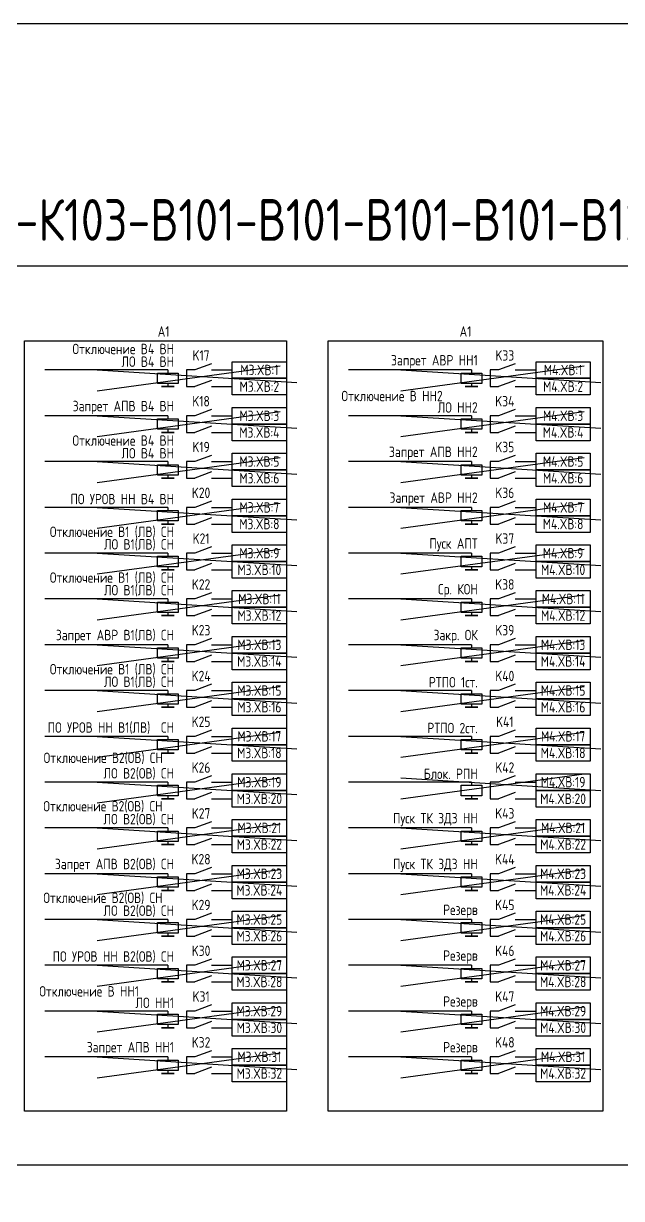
# Model space of a CAD drawing. Header units: millimetres. Extents: x -1117 to 6417, y -90 to 586.
# Drawn here: x -872.1 to -728.5, y 303.8 to 586 of the extents above; entities that cross this region are included whole.
import ezdxf

# ---------------------------------------------------------------- set-up
doc = ezdxf.new("R2010")
doc.units = ezdxf.units.MM
doc.styles.add('Gost_type_A', font='GOST_A.TTF')

msp = doc.modelspace()

# ---------------------------------------------------------------- linework, layer by layer
for p, q in [((-837.43, 502.77), (-866.93, 502.77)), ((-837.43, 502.77), (-837.43, 502.02)), ((-764.49, 502.77), (-793.99, 502.77)), ((-764.49, 502.77), (-764.49, 502.02)), ((-837.43, 499.52), (-837.43, 498.77)), ((-764.49, 499.52), (-764.49, 498.77)), ((-837.43, 491.77), (-866.93, 491.77)), ((-837.43, 491.77), (-837.43, 491.02)), ((-764.49, 491.77), (-793.99, 491.77)), ((-764.49, 491.77), (-764.49, 491.02)), ((-837.43, 488.52), (-837.43, 487.77)), ((-764.49, 488.52), (-764.49, 487.77)), ((-837.43, 480.77), (-866.93, 480.77)), ((-837.43, 480.77), (-837.43, 480.02)), ((-764.49, 480.77), (-793.99, 480.77)), ((-764.49, 480.77), (-764.49, 480.02)), ((-837.43, 477.52), (-837.43, 476.77)), ((-764.49, 477.52), (-764.49, 476.77)), ((-837.43, 469.77), (-866.93, 469.77)), ((-837.43, 469.77), (-837.43, 469.02)), ((-764.49, 469.77), (-793.99, 469.77)), ((-764.49, 469.77), (-764.49, 469.02)), ((-837.43, 466.52), (-837.43, 465.77)), ((-764.49, 466.52), (-764.49, 465.77)), ((-837.43, 458.77), (-866.93, 458.77)), ((-837.43, 458.77), (-837.43, 458.02)), ((-764.49, 458.77), (-793.99, 458.77)), ((-764.49, 458.77), (-764.49, 458.02)), ((-837.43, 455.52), (-837.43, 454.77)), ((-764.49, 455.52), (-764.49, 454.77)), ((-837.43, 447.77), (-866.93, 447.77)), ((-837.43, 447.77), (-837.43, 447.02)), ((-764.49, 447.77), (-793.99, 447.77)), ((-764.49, 447.77), (-764.49, 447.02)), ((-837.43, 444.52), (-837.43, 443.77)), ((-764.49, 444.52), (-764.49, 443.77)), ((-837.43, 436.77), (-866.93, 436.77)), ((-837.43, 436.77), (-837.43, 436.02)), ((-764.49, 436.77), (-793.99, 436.77)), ((-764.49, 436.77), (-764.49, 436.02)), ((-837.43, 433.52), (-837.43, 432.77)), ((-764.49, 433.52), (-764.49, 432.77)), ((-837.43, 425.77), (-866.93, 425.77)), ((-837.43, 425.77), (-837.43, 425.02)), ((-764.49, 425.77), (-793.99, 425.77)), ((-764.49, 425.77), (-764.49, 425.02)), ((-837.43, 422.52), (-837.43, 421.77)), ((-764.49, 422.52), (-764.49, 421.77)), ((-837.43, 414.77), (-866.93, 414.77)), ((-837.43, 414.77), (-837.43, 414.02)), ((-764.49, 414.77), (-793.99, 414.77)), ((-764.49, 414.77), (-764.49, 414.02)), ((-837.43, 411.52), (-837.43, 410.77)), ((-764.49, 411.52), (-764.49, 410.77)), ((-837.43, 403.77), (-866.93, 403.77)), ((-837.43, 403.77), (-837.43, 403.02)), ((-764.49, 403.77), (-793.99, 403.77)), ((-764.49, 403.77), (-764.49, 403.02)), ((-837.43, 400.52), (-837.43, 399.77)), ((-764.49, 400.52), (-764.49, 399.77)), ((-837.43, 392.77), (-866.93, 392.77)), ((-837.43, 392.77), (-837.43, 392.02)), ((-764.49, 392.77), (-793.99, 392.77)), ((-764.49, 392.77), (-764.49, 392.02)), ((-837.43, 389.52), (-837.43, 388.77)), ((-764.49, 389.52), (-764.49, 388.77)), ((-837.43, 381.77), (-866.93, 381.77)), ((-837.43, 381.77), (-837.43, 381.02)), ((-764.49, 381.77), (-793.99, 381.77)), ((-764.49, 381.77), (-764.49, 381.02)), ((-837.43, 378.52), (-837.43, 377.77)), ((-764.49, 378.52), (-764.49, 377.77)), ((-837.43, 370.77), (-866.93, 370.77)), ((-837.43, 370.77), (-837.43, 370.02)), ((-764.49, 370.77), (-793.99, 370.77)), ((-764.49, 370.77), (-764.49, 370.02)), ((-837.43, 367.52), (-837.43, 366.77)), ((-764.49, 367.52), (-764.49, 366.77)), ((-837.43, 359.77), (-866.93, 359.77)), ((-837.43, 359.77), (-837.43, 359.02)), ((-764.49, 359.77), (-793.99, 359.77)), ((-764.49, 359.77), (-764.49, 359.02)), ((-837.43, 356.52), (-837.43, 355.77)), ((-764.49, 356.52), (-764.49, 355.77)), ((-837.43, 348.77), (-866.93, 348.77)), ((-837.43, 348.77), (-837.43, 348.02)), ((-764.49, 348.77), (-793.99, 348.77)), ((-764.49, 348.77), (-764.49, 348.02)), ((-837.43, 345.52), (-837.43, 344.77)), ((-764.49, 345.52), (-764.49, 344.77)), ((-837.43, 337.77), (-866.93, 337.77)), ((-837.43, 337.77), (-837.43, 337.02)), ((-764.49, 337.77), (-793.99, 337.77)), ((-764.49, 337.77), (-764.49, 337.02)), ((-837.43, 334.52), (-837.43, 333.77)), ((-764.49, 334.52), (-764.49, 333.77))]:
    msp.add_line(p, q)
at = {"color": 6}
for p, q in [((-854.4, 497.77), (-810.4, 503.77)), ((-854.4, 502.77), (-806.4, 499.77)), ((-781.46, 497.77), (-737.46, 503.77)), ((-781.46, 502.77), (-733.46, 499.77)), ((-854.4, 486.77), (-810.4, 492.77)), ((-854.4, 491.77), (-806.4, 488.77)), ((-781.46, 486.77), (-737.46, 492.77)), ((-781.46, 491.77), (-733.46, 488.77)), ((-854.4, 475.77), (-810.4, 481.77)), ((-854.4, 480.77), (-806.4, 477.77)), ((-781.46, 475.77), (-737.46, 481.77)), ((-781.46, 480.77), (-733.46, 477.77)), ((-854.4, 464.77), (-810.4, 470.77)), ((-854.4, 469.77), (-806.4, 466.77)), ((-781.46, 464.77), (-737.46, 470.77)), ((-781.46, 469.77), (-733.46, 466.77)), ((-854.4, 453.77), (-810.4, 459.77)), ((-854.4, 458.77), (-806.4, 455.77)), ((-781.46, 453.77), (-737.46, 459.77)), ((-781.46, 458.77), (-733.46, 455.77)), ((-854.4, 442.77), (-810.4, 448.77)), ((-781.46, 442.77), (-737.46, 448.77)), ((-854.4, 447.77), (-806.4, 444.77)), ((-781.46, 447.77), (-733.46, 444.77)), ((-854.4, 431.77), (-810.4, 437.77)), ((-781.46, 431.77), (-737.46, 437.77)), ((-854.4, 436.77), (-806.4, 433.77)), ((-781.46, 436.77), (-733.46, 433.77)), ((-854.4, 420.77), (-810.4, 426.77)), ((-781.46, 420.77), (-737.46, 426.77)), ((-854.4, 425.77), (-806.4, 422.77)), ((-781.46, 425.77), (-733.46, 422.77)), ((-854.4, 409.77), (-810.4, 415.77)), ((-781.46, 409.77), (-737.46, 415.77)), ((-854.4, 414.77), (-806.4, 411.77)), ((-781.46, 414.77), (-733.46, 411.77)), ((-854.4, 398.77), (-810.4, 404.77)), ((-854.4, 403.77), (-806.4, 400.77)), ((-781.46, 399.78), (-737.46, 405.78)), ((-781.46, 404.78), (-733.46, 401.78)), ((-854.4, 387.77), (-810.4, 393.77)), ((-854.4, 392.77), (-806.4, 389.77)), ((-781.46, 387.77), (-737.46, 393.77)), ((-781.46, 392.77), (-733.46, 389.77)), ((-854.4, 376.77), (-810.4, 382.77)), ((-854.4, 381.77), (-806.4, 378.77)), ((-781.46, 376.77), (-737.46, 382.77)), ((-781.46, 381.77), (-733.46, 378.77)), ((-854.4, 365.77), (-810.4, 371.77)), ((-854.4, 370.77), (-806.4, 367.77)), ((-854.4, 354.77), (-810.4, 360.77)), ((-854.4, 359.77), (-806.4, 356.77)), ((-854.4, 343.77), (-810.4, 349.77)), ((-854.4, 348.77), (-806.4, 345.77)), ((-854.4, 332.77), (-810.4, 338.77)), ((-854.4, 337.77), (-806.4, 334.77))]:
    msp.add_line(p, q, dxfattribs=at)
at = {"ltscale": 1.08}
for p, q in [((-830.93, 502.77), (-832.93, 502.77)), ((-832.93, 502.77), (-832.93, 498.77)), ((-826.93, 502.77), (-821.93, 502.77)), ((-757.99, 502.77), (-759.99, 502.77)), ((-759.99, 502.77), (-759.99, 498.77)), ((-753.99, 502.77), (-748.99, 502.77)), ((-832.93, 498.77), (-830.93, 498.77)), ((-826.93, 498.77), (-821.93, 498.77)), ((-759.99, 498.77), (-757.99, 498.77)), ((-753.99, 498.77), (-748.99, 498.77)), ((-830.93, 491.77), (-832.93, 491.77)), ((-832.93, 491.77), (-832.93, 487.77)), ((-826.93, 491.77), (-821.93, 491.77)), ((-757.99, 491.77), (-759.99, 491.77)), ((-759.99, 491.77), (-759.99, 487.77)), ((-753.99, 491.77), (-748.99, 491.77)), ((-832.93, 487.77), (-830.93, 487.77)), ((-826.93, 487.77), (-821.93, 487.77)), ((-759.99, 487.77), (-757.99, 487.77)), ((-753.99, 487.77), (-748.99, 487.77)), ((-830.93, 480.77), (-832.93, 480.77)), ((-832.93, 480.77), (-832.93, 476.77)), ((-826.93, 480.77), (-821.93, 480.77)), ((-757.99, 480.77), (-759.99, 480.77)), ((-759.99, 480.77), (-759.99, 476.77)), ((-753.99, 480.77), (-748.99, 480.77)), ((-832.93, 476.77), (-830.93, 476.77)), ((-826.93, 476.77), (-821.93, 476.77)), ((-759.99, 476.77), (-757.99, 476.77)), ((-753.99, 476.77), (-748.99, 476.77)), ((-830.93, 469.77), (-832.93, 469.77)), ((-832.93, 469.77), (-832.93, 465.77)), ((-826.93, 469.77), (-821.93, 469.77)), ((-757.99, 469.77), (-759.99, 469.77)), ((-759.99, 469.77), (-759.99, 465.77)), ((-753.99, 469.77), (-748.99, 469.77)), ((-832.93, 465.77), (-830.93, 465.77)), ((-826.93, 465.77), (-821.93, 465.77)), ((-759.99, 465.77), (-757.99, 465.77)), ((-753.99, 465.77), (-748.99, 465.77)), ((-830.93, 458.77), (-832.93, 458.77)), ((-832.93, 458.77), (-832.93, 454.77)), ((-826.93, 458.77), (-821.93, 458.77)), ((-757.99, 458.77), (-759.99, 458.77)), ((-759.99, 458.77), (-759.99, 454.77)), ((-753.99, 458.77), (-748.99, 458.77)), ((-832.93, 454.77), (-830.93, 454.77)), ((-826.93, 454.77), (-821.93, 454.77)), ((-759.99, 454.77), (-757.99, 454.77)), ((-753.99, 454.77), (-748.99, 454.77)), ((-830.93, 447.77), (-832.93, 447.77)), ((-832.93, 447.77), (-832.93, 443.77)), ((-826.93, 447.77), (-821.93, 447.77)), ((-757.99, 447.77), (-759.99, 447.77)), ((-759.99, 447.77), (-759.99, 443.77)), ((-753.99, 447.77), (-748.99, 447.77)), ((-832.93, 443.77), (-830.93, 443.77)), ((-826.93, 443.77), (-821.93, 443.77)), ((-759.99, 443.77), (-757.99, 443.77)), ((-753.99, 443.77), (-748.99, 443.77)), ((-830.93, 436.77), (-832.93, 436.77)), ((-832.93, 436.77), (-832.93, 432.77)), ((-826.93, 436.77), (-821.93, 436.77)), ((-757.99, 436.77), (-759.99, 436.77)), ((-759.99, 436.77), (-759.99, 432.77)), ((-753.99, 436.77), (-748.99, 436.77)), ((-832.93, 432.77), (-830.93, 432.77)), ((-826.93, 432.77), (-821.93, 432.77)), ((-759.99, 432.77), (-757.99, 432.77)), ((-753.99, 432.77), (-748.99, 432.77)), ((-830.93, 425.77), (-832.93, 425.77)), ((-832.93, 425.77), (-832.93, 421.77)), ((-826.93, 425.77), (-821.93, 425.77)), ((-757.99, 425.77), (-759.99, 425.77)), ((-759.99, 425.77), (-759.99, 421.77)), ((-753.99, 425.77), (-748.99, 425.77)), ((-832.93, 421.77), (-830.93, 421.77)), ((-826.93, 421.77), (-821.93, 421.77)), ((-759.99, 421.77), (-757.99, 421.77)), ((-753.99, 421.77), (-748.99, 421.77)), ((-830.93, 414.77), (-832.93, 414.77)), ((-832.93, 414.77), (-832.93, 410.77)), ((-826.93, 414.77), (-821.93, 414.77)), ((-757.99, 414.77), (-759.99, 414.77)), ((-759.99, 414.77), (-759.99, 410.77)), ((-753.99, 414.77), (-748.99, 414.77)), ((-832.93, 410.77), (-830.93, 410.77)), ((-826.93, 410.77), (-821.93, 410.77)), ((-759.99, 410.77), (-757.99, 410.77)), ((-753.99, 410.77), (-748.99, 410.77)), ((-830.93, 403.77), (-832.93, 403.77)), ((-832.93, 403.77), (-832.93, 399.77)), ((-826.93, 403.77), (-821.93, 403.77)), ((-757.99, 403.77), (-759.99, 403.77)), ((-759.99, 403.77), (-759.99, 399.77)), ((-753.99, 403.77), (-748.99, 403.77)), ((-832.93, 399.77), (-830.93, 399.77)), ((-826.93, 399.77), (-821.93, 399.77)), ((-759.99, 399.77), (-757.99, 399.77)), ((-753.99, 399.77), (-748.99, 399.77)), ((-830.93, 392.77), (-832.93, 392.77)), ((-832.93, 392.77), (-832.93, 388.77)), ((-826.93, 392.77), (-821.93, 392.77)), ((-757.99, 392.77), (-759.99, 392.77)), ((-759.99, 392.77), (-759.99, 388.77)), ((-753.99, 392.77), (-748.99, 392.77)), ((-832.93, 388.77), (-830.93, 388.77)), ((-826.93, 388.77), (-821.93, 388.77)), ((-759.99, 388.77), (-757.99, 388.77)), ((-753.99, 388.77), (-748.99, 388.77)), ((-830.93, 381.77), (-832.93, 381.77)), ((-832.93, 381.77), (-832.93, 377.77)), ((-826.93, 381.77), (-821.93, 381.77)), ((-757.99, 381.77), (-759.99, 381.77)), ((-759.99, 381.77), (-759.99, 377.77)), ((-753.99, 381.77), (-748.99, 381.77)), ((-832.93, 377.77), (-830.93, 377.77)), ((-826.93, 377.77), (-821.93, 377.77)), ((-759.99, 377.77), (-757.99, 377.77)), ((-753.99, 377.77), (-748.99, 377.77)), ((-830.93, 370.77), (-832.93, 370.77)), ((-832.93, 370.77), (-832.93, 366.77)), ((-826.93, 370.77), (-821.93, 370.77)), ((-757.99, 370.77), (-759.99, 370.77)), ((-759.99, 370.77), (-759.99, 366.77)), ((-753.99, 370.77), (-748.99, 370.77)), ((-832.93, 366.77), (-830.93, 366.77)), ((-826.93, 366.77), (-821.93, 366.77)), ((-759.99, 366.77), (-757.99, 366.77)), ((-753.99, 366.77), (-748.99, 366.77)), ((-830.93, 359.77), (-832.93, 359.77)), ((-832.93, 359.77), (-832.93, 355.77)), ((-826.93, 359.77), (-821.93, 359.77)), ((-757.99, 359.77), (-759.99, 359.77)), ((-759.99, 359.77), (-759.99, 355.77)), ((-753.99, 359.77), (-748.99, 359.77)), ((-832.93, 355.77), (-830.93, 355.77)), ((-826.93, 355.77), (-821.93, 355.77)), ((-759.99, 355.77), (-757.99, 355.77)), ((-753.99, 355.77), (-748.99, 355.77)), ((-830.93, 348.77), (-832.93, 348.77)), ((-832.93, 348.77), (-832.93, 344.77)), ((-826.93, 348.77), (-821.93, 348.77)), ((-757.99, 348.77), (-759.99, 348.77)), ((-759.99, 348.77), (-759.99, 344.77)), ((-753.99, 348.77), (-748.99, 348.77)), ((-832.93, 344.77), (-830.93, 344.77)), ((-826.93, 344.77), (-821.93, 344.77)), ((-759.99, 344.77), (-757.99, 344.77)), ((-753.99, 344.77), (-748.99, 344.77)), ((-830.93, 337.77), (-832.93, 337.77)), ((-832.93, 337.77), (-832.93, 333.77)), ((-826.93, 337.77), (-821.93, 337.77)), ((-757.99, 337.77), (-759.99, 337.77)), ((-759.99, 337.77), (-759.99, 333.77)), ((-753.99, 337.77), (-748.99, 337.77)), ((-832.93, 333.77), (-830.93, 333.77)), ((-826.93, 333.77), (-821.93, 333.77)), ((-759.99, 333.77), (-757.99, 333.77)), ((-753.99, 333.77), (-748.99, 333.77))]:
    msp.add_line(p, q, dxfattribs=at)
at = {"ltscale": 4.32}
for p, q in [((-826.93, 504.27), (-830.93, 502.77)), ((-753.99, 504.27), (-757.99, 502.77)), ((-826.93, 500.27), (-830.93, 498.77)), ((-753.99, 500.27), (-757.99, 498.77)), ((-826.93, 493.27), (-830.93, 491.77)), ((-753.99, 493.27), (-757.99, 491.77)), ((-826.93, 489.27), (-830.93, 487.77)), ((-753.99, 489.27), (-757.99, 487.77)), ((-826.93, 482.27), (-830.93, 480.77)), ((-753.99, 482.27), (-757.99, 480.77)), ((-826.93, 478.27), (-830.93, 476.77)), ((-753.99, 478.27), (-757.99, 476.77)), ((-826.93, 471.27), (-830.93, 469.77)), ((-753.99, 471.27), (-757.99, 469.77)), ((-826.93, 467.27), (-830.93, 465.77)), ((-753.99, 467.27), (-757.99, 465.77)), ((-826.93, 460.27), (-830.93, 458.77)), ((-753.99, 460.27), (-757.99, 458.77)), ((-826.93, 456.27), (-830.93, 454.77)), ((-753.99, 456.27), (-757.99, 454.77)), ((-826.93, 449.27), (-830.93, 447.77)), ((-753.99, 449.27), (-757.99, 447.77)), ((-826.93, 445.27), (-830.93, 443.77)), ((-753.99, 445.27), (-757.99, 443.77)), ((-826.93, 438.27), (-830.93, 436.77)), ((-753.99, 438.27), (-757.99, 436.77)), ((-826.93, 434.27), (-830.93, 432.77)), ((-753.99, 434.27), (-757.99, 432.77)), ((-826.93, 427.27), (-830.93, 425.77)), ((-753.99, 427.27), (-757.99, 425.77)), ((-826.93, 423.27), (-830.93, 421.77)), ((-753.99, 423.27), (-757.99, 421.77)), ((-826.93, 416.27), (-830.93, 414.77)), ((-753.99, 416.27), (-757.99, 414.77)), ((-826.93, 412.27), (-830.93, 410.77)), ((-753.99, 412.27), (-757.99, 410.77)), ((-826.93, 405.27), (-830.93, 403.77)), ((-753.99, 405.27), (-757.99, 403.77)), ((-826.93, 401.27), (-830.93, 399.77)), ((-753.99, 401.27), (-757.99, 399.77)), ((-826.93, 394.27), (-830.93, 392.77)), ((-753.99, 394.27), (-757.99, 392.77)), ((-826.93, 390.27), (-830.93, 388.77)), ((-753.99, 390.27), (-757.99, 388.77)), ((-826.93, 383.27), (-830.93, 381.77)), ((-753.99, 383.27), (-757.99, 381.77)), ((-826.93, 379.27), (-830.93, 377.77)), ((-753.99, 379.27), (-757.99, 377.77)), ((-826.93, 372.27), (-830.93, 370.77)), ((-753.99, 372.27), (-757.99, 370.77)), ((-826.93, 368.27), (-830.93, 366.77)), ((-753.99, 368.27), (-757.99, 366.77)), ((-826.93, 361.27), (-830.93, 359.77)), ((-753.99, 361.27), (-757.99, 359.77)), ((-826.93, 357.27), (-830.93, 355.77)), ((-753.99, 357.27), (-757.99, 355.77)), ((-826.93, 350.27), (-830.93, 348.77)), ((-753.99, 350.27), (-757.99, 348.77)), ((-826.93, 346.27), (-830.93, 344.77)), ((-753.99, 346.27), (-757.99, 344.77)), ((-826.93, 339.27), (-830.93, 337.77)), ((-753.99, 339.27), (-757.99, 337.77)), ((-826.93, 335.27), (-830.93, 333.77)), ((-753.99, 335.27), (-757.99, 333.77))]:
    msp.add_line(p, q, dxfattribs=at)
at = {"color": 3}
for p, q in [((-781.46, 365.77), (-737.46, 371.77)), ((-781.46, 370.77), (-733.46, 367.77)), ((-781.46, 354.77), (-737.46, 360.77)), ((-781.46, 359.77), (-733.46, 356.77)), ((-781.46, 343.77), (-737.46, 349.77)), ((-781.46, 348.77), (-733.46, 345.77)), ((-781.46, 332.77), (-737.46, 338.77)), ((-781.46, 337.77), (-733.46, 334.77))]:
    msp.add_line(p, q, dxfattribs=at)
for points in [[(-1117.42, 586), (6417.25, 586), (6417.25, -90), (-1117.42, -90)], [(-1050.11, 527.77), (148.53, 527.77), (148.53, 311.77), (-1050.11, 311.77)], [(-871.86, 509.77), (-808.93, 509.77), (-808.93, 324.77), (-871.86, 324.77)], [(-798.93, 509.77), (-732.93, 509.77), (-732.93, 324.77), (-798.93, 324.77)], [(-821.93, 504.77), (-808.93, 504.77), (-808.93, 500.77), (-821.93, 500.77)], [(-748.99, 504.77), (-735.99, 504.77), (-735.99, 500.77), (-748.99, 500.77)], [(-834.93, 502.02), (-834.93, 499.52), (-839.93, 499.52), (-839.93, 502.02)], [(-821.93, 500.77), (-808.93, 500.77), (-808.93, 496.77), (-821.93, 496.77)], [(-761.99, 502.02), (-761.99, 499.52), (-766.99, 499.52), (-766.99, 502.02)], [(-748.99, 500.77), (-735.99, 500.77), (-735.99, 496.77), (-748.99, 496.77)], [(-835.93, 498.77), (-838.93, 498.77)], [(-762.99, 498.77), (-765.99, 498.77)], [(-821.93, 493.77), (-808.93, 493.77), (-808.93, 489.77), (-821.93, 489.77)], [(-748.99, 493.77), (-735.99, 493.77), (-735.99, 489.77), (-748.99, 489.77)], [(-834.93, 491.02), (-834.93, 488.52), (-839.93, 488.52), (-839.93, 491.02)], [(-821.93, 489.77), (-808.93, 489.77), (-808.93, 485.77), (-821.93, 485.77)], [(-761.99, 491.02), (-761.99, 488.52), (-766.99, 488.52), (-766.99, 491.02)], [(-748.99, 489.77), (-735.99, 489.77), (-735.99, 485.77), (-748.99, 485.77)], [(-835.93, 487.77), (-838.93, 487.77)], [(-762.99, 487.77), (-765.99, 487.77)], [(-821.93, 482.77), (-808.93, 482.77), (-808.93, 478.77), (-821.93, 478.77)], [(-748.99, 482.77), (-735.99, 482.77), (-735.99, 478.77), (-748.99, 478.77)], [(-834.93, 480.02), (-834.93, 477.52), (-839.93, 477.52), (-839.93, 480.02)], [(-761.99, 480.02), (-761.99, 477.52), (-766.99, 477.52), (-766.99, 480.02)], [(-821.93, 478.77), (-808.93, 478.77), (-808.93, 474.77), (-821.93, 474.77)], [(-748.99, 478.77), (-735.99, 478.77), (-735.99, 474.77), (-748.99, 474.77)], [(-835.93, 476.77), (-838.93, 476.77)], [(-762.99, 476.77), (-765.99, 476.77)], [(-821.93, 471.77), (-808.93, 471.77), (-808.93, 467.77), (-821.93, 467.77)], [(-748.99, 471.77), (-735.99, 471.77), (-735.99, 467.77), (-748.99, 467.77)], [(-834.93, 469.02), (-834.93, 466.52), (-839.93, 466.52), (-839.93, 469.02)], [(-761.99, 469.02), (-761.99, 466.52), (-766.99, 466.52), (-766.99, 469.02)], [(-835.93, 465.77), (-838.93, 465.77)], [(-821.93, 467.77), (-808.93, 467.77), (-808.93, 463.77), (-821.93, 463.77)], [(-762.99, 465.77), (-765.99, 465.77)], [(-748.99, 467.77), (-735.99, 467.77), (-735.99, 463.77), (-748.99, 463.77)], [(-821.93, 460.77), (-808.93, 460.77), (-808.93, 456.77), (-821.93, 456.77)], [(-748.99, 460.77), (-735.99, 460.77), (-735.99, 456.77), (-748.99, 456.77)], [(-834.93, 458.02), (-834.93, 455.52), (-839.93, 455.52), (-839.93, 458.02)], [(-761.99, 458.02), (-761.99, 455.52), (-766.99, 455.52), (-766.99, 458.02)], [(-835.93, 454.77), (-838.93, 454.77)], [(-821.93, 456.77), (-808.93, 456.77), (-808.93, 452.77), (-821.93, 452.77)], [(-762.99, 454.77), (-765.99, 454.77)], [(-748.99, 456.77), (-735.99, 456.77), (-735.99, 452.77), (-748.99, 452.77)], [(-821.93, 449.77), (-808.93, 449.77), (-808.93, 445.77), (-821.93, 445.77)], [(-748.99, 449.77), (-735.99, 449.77), (-735.99, 445.77), (-748.99, 445.77)], [(-834.93, 447.02), (-834.93, 444.52), (-839.93, 444.52), (-839.93, 447.02)], [(-761.99, 447.02), (-761.99, 444.52), (-766.99, 444.52), (-766.99, 447.02)], [(-835.93, 443.77), (-838.93, 443.77)], [(-821.93, 445.77), (-808.93, 445.77), (-808.93, 441.77), (-821.93, 441.77)], [(-762.99, 443.77), (-765.99, 443.77)], [(-748.99, 445.77), (-735.99, 445.77), (-735.99, 441.77), (-748.99, 441.77)], [(-821.93, 438.77), (-808.93, 438.77), (-808.93, 434.77), (-821.93, 434.77)], [(-748.99, 438.77), (-735.99, 438.77), (-735.99, 434.77), (-748.99, 434.77)], [(-834.93, 436.02), (-834.93, 433.52), (-839.93, 433.52), (-839.93, 436.02)], [(-821.93, 434.77), (-808.93, 434.77), (-808.93, 430.77), (-821.93, 430.77)], [(-761.99, 436.02), (-761.99, 433.52), (-766.99, 433.52), (-766.99, 436.02)], [(-748.99, 434.77), (-735.99, 434.77), (-735.99, 430.77), (-748.99, 430.77)], [(-835.93, 432.77), (-838.93, 432.77)], [(-762.99, 432.77), (-765.99, 432.77)], [(-821.93, 427.77), (-808.93, 427.77), (-808.93, 423.77), (-821.93, 423.77)], [(-748.99, 427.77), (-735.99, 427.77), (-735.99, 423.77), (-748.99, 423.77)], [(-834.93, 425.02), (-834.93, 422.52), (-839.93, 422.52), (-839.93, 425.02)], [(-821.93, 423.77), (-808.93, 423.77), (-808.93, 419.77), (-821.93, 419.77)], [(-761.99, 425.02), (-761.99, 422.52), (-766.99, 422.52), (-766.99, 425.02)], [(-748.99, 423.77), (-735.99, 423.77), (-735.99, 419.77), (-748.99, 419.77)], [(-835.93, 421.77), (-838.93, 421.77)], [(-762.99, 421.77), (-765.99, 421.77)], [(-821.93, 416.77), (-808.93, 416.77), (-808.93, 412.77), (-821.93, 412.77)], [(-748.99, 416.77), (-735.99, 416.77), (-735.99, 412.77), (-748.99, 412.77)], [(-834.93, 414.02), (-834.93, 411.52), (-839.93, 411.52), (-839.93, 414.02)], [(-821.93, 412.77), (-808.93, 412.77), (-808.93, 408.77), (-821.93, 408.77)], [(-761.99, 414.02), (-761.99, 411.52), (-766.99, 411.52), (-766.99, 414.02)], [(-748.99, 412.77), (-735.99, 412.77), (-735.99, 408.77), (-748.99, 408.77)], [(-835.93, 410.77), (-838.93, 410.77)], [(-762.99, 410.77), (-765.99, 410.77)], [(-821.93, 405.77), (-808.93, 405.77), (-808.93, 401.77), (-821.93, 401.77)], [(-748.99, 405.77), (-735.99, 405.77), (-735.99, 401.77), (-748.99, 401.77)], [(-834.93, 403.02), (-834.93, 400.52), (-839.93, 400.52), (-839.93, 403.02)], [(-821.93, 401.77), (-808.93, 401.77), (-808.93, 397.77), (-821.93, 397.77)], [(-761.99, 403.02), (-761.99, 400.52), (-766.99, 400.52), (-766.99, 403.02)], [(-748.99, 401.77), (-735.99, 401.77), (-735.99, 397.77), (-748.99, 397.77)], [(-835.93, 399.77), (-838.93, 399.77)], [(-762.99, 399.77), (-765.99, 399.77)], [(-821.93, 394.77), (-808.93, 394.77), (-808.93, 390.77), (-821.93, 390.77)], [(-748.99, 394.77), (-735.99, 394.77), (-735.99, 390.77), (-748.99, 390.77)], [(-834.93, 392.02), (-834.93, 389.52), (-839.93, 389.52), (-839.93, 392.02)], [(-821.93, 390.77), (-808.93, 390.77), (-808.93, 386.77), (-821.93, 386.77)], [(-761.99, 392.02), (-761.99, 389.52), (-766.99, 389.52), (-766.99, 392.02)], [(-748.99, 390.77), (-735.99, 390.77), (-735.99, 386.77), (-748.99, 386.77)], [(-835.93, 388.77), (-838.93, 388.77)], [(-762.99, 388.77), (-765.99, 388.77)], [(-821.93, 383.77), (-808.93, 383.77), (-808.93, 379.77), (-821.93, 379.77)], [(-748.99, 383.77), (-735.99, 383.77), (-735.99, 379.77), (-748.99, 379.77)], [(-834.93, 381.02), (-834.93, 378.52), (-839.93, 378.52), (-839.93, 381.02)], [(-821.93, 379.77), (-808.93, 379.77), (-808.93, 375.77), (-821.93, 375.77)], [(-761.99, 381.02), (-761.99, 378.52), (-766.99, 378.52), (-766.99, 381.02)], [(-748.99, 379.77), (-735.99, 379.77), (-735.99, 375.77), (-748.99, 375.77)], [(-835.93, 377.77), (-838.93, 377.77)], [(-762.99, 377.77), (-765.99, 377.77)], [(-821.93, 372.77), (-808.93, 372.77), (-808.93, 368.77), (-821.93, 368.77)], [(-748.99, 372.77), (-735.99, 372.77), (-735.99, 368.77), (-748.99, 368.77)], [(-834.93, 370.02), (-834.93, 367.52), (-839.93, 367.52), (-839.93, 370.02)], [(-761.99, 370.02), (-761.99, 367.52), (-766.99, 367.52), (-766.99, 370.02)], [(-821.93, 368.77), (-808.93, 368.77), (-808.93, 364.77), (-821.93, 364.77)], [(-748.99, 368.77), (-735.99, 368.77), (-735.99, 364.77), (-748.99, 364.77)], [(-835.93, 366.77), (-838.93, 366.77)], [(-762.99, 366.77), (-765.99, 366.77)], [(-821.93, 361.77), (-808.93, 361.77), (-808.93, 357.77), (-821.93, 357.77)], [(-748.99, 361.77), (-735.99, 361.77), (-735.99, 357.77), (-748.99, 357.77)], [(-834.93, 359.02), (-834.93, 356.52), (-839.93, 356.52), (-839.93, 359.02)], [(-761.99, 359.02), (-761.99, 356.52), (-766.99, 356.52), (-766.99, 359.02)], [(-835.93, 355.77), (-838.93, 355.77)], [(-821.93, 357.77), (-808.93, 357.77), (-808.93, 353.77), (-821.93, 353.77)], [(-762.99, 355.77), (-765.99, 355.77)], [(-748.99, 357.77), (-735.99, 357.77), (-735.99, 353.77), (-748.99, 353.77)], [(-821.93, 350.77), (-808.93, 350.77), (-808.93, 346.77), (-821.93, 346.77)], [(-748.99, 350.77), (-735.99, 350.77), (-735.99, 346.77), (-748.99, 346.77)], [(-834.93, 348.02), (-834.93, 345.52), (-839.93, 345.52), (-839.93, 348.02)], [(-761.99, 348.02), (-761.99, 345.52), (-766.99, 345.52), (-766.99, 348.02)], [(-835.93, 344.77), (-838.93, 344.77)], [(-821.93, 346.77), (-808.93, 346.77), (-808.93, 342.77), (-821.93, 342.77)], [(-762.99, 344.77), (-765.99, 344.77)], [(-748.99, 346.77), (-735.99, 346.77), (-735.99, 342.77), (-748.99, 342.77)], [(-821.93, 339.77), (-808.93, 339.77), (-808.93, 335.77), (-821.93, 335.77)], [(-748.99, 339.77), (-735.99, 339.77), (-735.99, 335.77), (-748.99, 335.77)], [(-834.93, 337.02), (-834.93, 334.52), (-839.93, 334.52), (-839.93, 337.02)], [(-761.99, 337.02), (-761.99, 334.52), (-766.99, 334.52), (-766.99, 337.02)], [(-835.93, 333.77), (-838.93, 333.77)], [(-821.93, 335.77), (-808.93, 335.77), (-808.93, 331.77), (-821.93, 331.77)], [(-762.99, 333.77), (-765.99, 333.77)], [(-748.99, 335.77), (-735.99, 335.77), (-735.99, 331.77), (-748.99, 331.77)]]:
    msp.add_lwpolyline(points, close=True)

# ---------------------------------------------------------------- texts
at = {"attachment_point": 8, "line_spacing_factor": 0.9, "style": 'Gost_type_A'}
for s, insert, char_height, width in [('ЮНИТ-М519-ДЗТ-Р102-К103-К103-К103-В101-В101-В101-В101-В121-М186.0800-М186.0800-С01.03', (-806.28, 531.77), 10, 401), ('A1', (-838.43, 510.77), 2.5, 59), ('A1', (-765.93, 510.77), 2.5, 66)]:
    msp.add_mtext(s, dxfattribs=dict(at, insert=insert, char_height=char_height, width=width))
at = {"color": 5, "char_height": 2.5, "width": 31.0015, "attachment_point": 6, "style": 'Gost_type_A'}
for s, insert in [('Отключение B4 ВН', (-835.93, 507.82)), ('Отключение В НН2', (-771.41, 496.52)), ('Отключение B4 ВН', (-835.93, 485.82)), ('Отключение В1 (ЛВ) СН', (-835.93, 463.78)), ('Отключение В1 (ЛВ) СН', (-835.93, 452.78)), ('Отключение В1 (ЛВ) СН', (-835.93, 430.78)), ('Отключение В2(ОВ) СН', (-838.6, 409.48)), ('Отключение В2(ОВ) СН', (-838.67, 397.86)), ('Отключение В2(ОВ) СН', (-838.67, 375.86)), ('Отключение В НН1', (-844.34, 353.52))]:
    msp.add_mtext(s, dxfattribs=dict(at, insert=insert))
at = {"color": 1, "char_height": 2.5, "attachment_point": 6, "style": 'Gost_type_A'}
for s, insert, width in [('ЛО В4 ВН', (-835.93, 504.77), 35.9386), ('ЛО НН2', (-762.99, 493.77), 31.0015), ('ЛО В4 ВН', (-835.93, 482.77), 36.2681), ('ЛО В1(ЛВ) СН', (-835.93, 460.77), 31.0015), ('ЛО В1(ЛВ) СН', (-835.93, 449.77), 31.0015), ('ЛО В1(ЛВ) СН', (-835.93, 427.77), 31.0015), ('ЛО В2(ОВ) СН', (-835.93, 405.77), 35.9386), ('ЛО В2(ОВ) СН', (-835.93, 394.77), 31.0015), ('ЛО В2(ОВ) СН', (-835.93, 372.77), 35.9385), ('ЛО НН1', (-835.93, 350.77), 31.0015)]:
    msp.add_mtext(s, dxfattribs=dict(at, insert=insert, width=width))
at = {"char_height": 2.5, "style": 'Gost_type_A'}
for s, insert, width, attachment_point in [('K17', (-829.43, 506.27), 5, 5), ('Запрет АВР НН1', (-762.99, 504.77), 31.0015, 6), ('K33', (-756.49, 506.27), 5, 5), ('M3.XВ:1', (-815.43, 502.77), 13, 5), ('M4.XВ:1', (-742.49, 502.77), 13, 5), ('M3.XВ:2', (-815.43, 498.77), 13, 5), ('M4.XВ:2', (-742.49, 498.77), 13, 5), ('Запрет АПВ В4 ВН', (-835.93, 493.77), 35.9386, 6), ('K18', (-829.43, 495.27), 5, 5), ('K34', (-756.49, 495.27), 5, 5), ('M3.XВ:3', (-815.43, 491.77), 13, 5), ('M4.XВ:3', (-742.49, 491.77), 13, 5), ('M3.XВ:4', (-815.43, 487.77), 13, 5), ('M4.XВ:4', (-742.49, 487.77), 13, 5), ('K19', (-829.43, 484.27), 5, 5), ('K35', (-756.49, 484.27), 5, 5), ('Запрет АПВ НН2', (-762.99, 482.77), 36.2681, 6), ('M3.XВ:5', (-815.43, 480.77), 13, 5), ('M4.XВ:5', (-742.49, 480.77), 13, 5), ('M3.XВ:6', (-815.43, 476.77), 13, 5), ('M4.XВ:6', (-742.49, 476.77), 13, 5), ('K20', (-829.43, 473.27), 5, 5), ('K36', (-756.49, 473.27), 5, 5), ('ПО УРОВ НН В4 ВН', (-835.93, 471.77), 34.6824, 6), ('Запрет АВР НН2', (-762.99, 471.77), 34.6824, 6), ('M3.XВ:7', (-815.43, 469.77), 13, 5), ('M4.XВ:7', (-742.49, 469.77), 13, 5), ('M3.XВ:8', (-815.43, 465.77), 13, 5), ('M4.XВ:8', (-742.49, 465.77), 13, 5), ('K21', (-829.43, 462.27), 5, 5), ('K37', (-756.49, 462.27), 5, 5), ('Пуск АПТ', (-762.99, 460.77), 31.0015, 6), ('M3.XВ:9', (-815.43, 458.77), 13, 5), ('M4.XВ:9', (-742.49, 458.77), 13, 5), ('M3.XВ:10', (-815.43, 454.77), 13, 5), ('M4.XВ:10', (-742.49, 454.77), 13, 5), ('K22', (-829.43, 451.27), 5, 5), ('K38', (-756.49, 451.27), 5, 5), ('M3.XВ:11', (-815.43, 447.77), 13, 5), ('Ср. КОН', (-762.99, 449.77), 31.0015, 6), ('M4.XВ:11', (-742.49, 447.77), 13, 5), ('M3.XВ:12', (-815.43, 443.77), 13, 5), ('M4.XВ:12', (-742.49, 443.77), 13, 5), ('Запрет АВР В1(ЛВ) СН', (-835.93, 438.77), 31.0015, 6), ('K23', (-829.43, 440.27), 5, 5), ('Закр. ОК', (-762.99, 438.77), 31.0015, 6), ('K39', (-756.49, 440.27), 5, 5), ('M3.XВ:13', (-815.43, 436.77), 13, 5), ('M4.XВ:13', (-742.49, 436.77), 13, 5), ('M3.XВ:14', (-815.43, 432.77), 13, 5), ('M4.XВ:14', (-742.49, 432.77), 13, 5), ('K24', (-829.43, 429.27), 5, 5), ('РТПО 1ст.', (-762.99, 427.77), 31.0015, 6), ('K40', (-756.49, 429.27), 5, 5), ('M3.XВ:15', (-815.43, 425.77), 13, 5), ('M4.XВ:15', (-742.49, 425.77), 13, 5), ('M3.XВ:16', (-815.43, 421.77), 13, 5), ('M4.XВ:16', (-742.49, 421.77), 13, 5), ('ПО УРОВ НН В1(ЛВ)  СН', (-835.93, 416.77), 35.9386, 6), ('K25', (-829.43, 418.27), 5, 5), ('РТПО 2ст.', (-762.99, 416.77), 31.0015, 6), ('K41', (-756.49, 418.27), 5, 5), ('M3.XВ:17', (-815.43, 414.77), 13, 5), ('M4.XВ:17', (-742.49, 414.77), 13, 5), ('M3.XВ:18', (-815.43, 410.77), 13, 5), ('M4.XВ:18', (-742.49, 410.77), 13, 5), ('K26', (-829.43, 407.27), 5, 5), ('Блок. РПН', (-762.99, 405.77), 31.0015, 6), ('K42', (-756.49, 407.27), 5, 5), ('M3.XВ:19', (-815.43, 403.77), 13, 5), ('M4.XВ:19', (-742.49, 403.77), 13, 5), ('M3.XВ:20', (-815.43, 399.77), 13, 5), ('M4.XВ:20', (-742.49, 399.77), 13, 5), ('K27', (-829.43, 396.27), 5, 5), ('Пуск ТК ЗДЗ НН', (-762.99, 394.77), 31.0015, 6), ('K43', (-756.49, 396.27), 5, 5), ('M3.XВ:21', (-815.43, 392.77), 13, 5), ('M4.XВ:21', (-742.49, 392.77), 13, 5), ('M3.XВ:22', (-815.43, 388.77), 13, 5), ('M4.XВ:22', (-742.49, 388.77), 13, 5), ('Запрет АПВ В2(ОВ) СН', (-835.93, 383.77), 35.9386, 6), ('K28', (-829.43, 385.27), 5, 5), ('Пуск ТК ЗДЗ НН', (-762.99, 383.77), 31.0015, 6), ('K44', (-756.49, 385.27), 5, 5), ('M3.XВ:23', (-815.43, 381.77), 13, 5), ('M4.XВ:23', (-742.49, 381.77), 13, 5), ('M3.XВ:24', (-815.43, 377.77), 13, 5), ('M4.XВ:24', (-742.49, 377.77), 13, 5), ('K29', (-829.43, 374.27), 5, 5), ('K45', (-756.49, 374.27), 5, 5), ('Резерв', (-762.99, 372.77), 31.0015, 6), ('M3.XВ:25', (-815.43, 370.77), 13, 5), ('M4.XВ:25', (-742.49, 370.77), 13, 5), ('M3.XВ:26', (-815.43, 366.77), 13, 5), ('M4.XВ:26', (-742.49, 366.77), 13, 5), ('K30', (-829.43, 363.27), 5, 5), ('K46', (-756.49, 363.27), 5, 5), ('ПО УРОВ НН В2(ОВ) СН', (-835.93, 361.77), 35.4069, 6), ('Резерв', (-762.99, 361.77), 31.0015, 6), ('M3.XВ:27', (-815.43, 359.77), 13, 5), ('M4.XВ:27', (-742.49, 359.77), 13, 5), ('M3.XВ:28', (-815.43, 355.77), 13, 5), ('M4.XВ:28', (-742.49, 355.77), 13, 5), ('K31', (-829.43, 352.27), 5, 5), ('K47', (-756.49, 352.27), 5, 5), ('M3.XВ:29', (-815.43, 348.77), 13, 5), ('Резерв', (-762.99, 350.77), 31.0015, 6), ('M4.XВ:29', (-742.49, 348.77), 13, 5), ('M3.XВ:30', (-815.43, 344.77), 13, 5), ('M4.XВ:30', (-742.49, 344.77), 13, 5), ('K32', (-829.43, 341.27), 5, 5), ('K48', (-756.49, 341.27), 5, 5), ('Запрет АПВ НН1', (-835.93, 339.77), 31.0015, 6), ('M3.XВ:31', (-815.43, 337.77), 13, 5), ('Резерв', (-762.99, 339.77), 31.0015, 6), ('M4.XВ:31', (-742.49, 337.77), 13, 5), ('M3.XВ:32', (-815.43, 333.77), 13, 5), ('M4.XВ:32', (-742.49, 333.77), 13, 5)]:
    msp.add_mtext(s, dxfattribs=dict(at, insert=insert, width=width, attachment_point=attachment_point))

doc.saveas('drawing.dxf')
